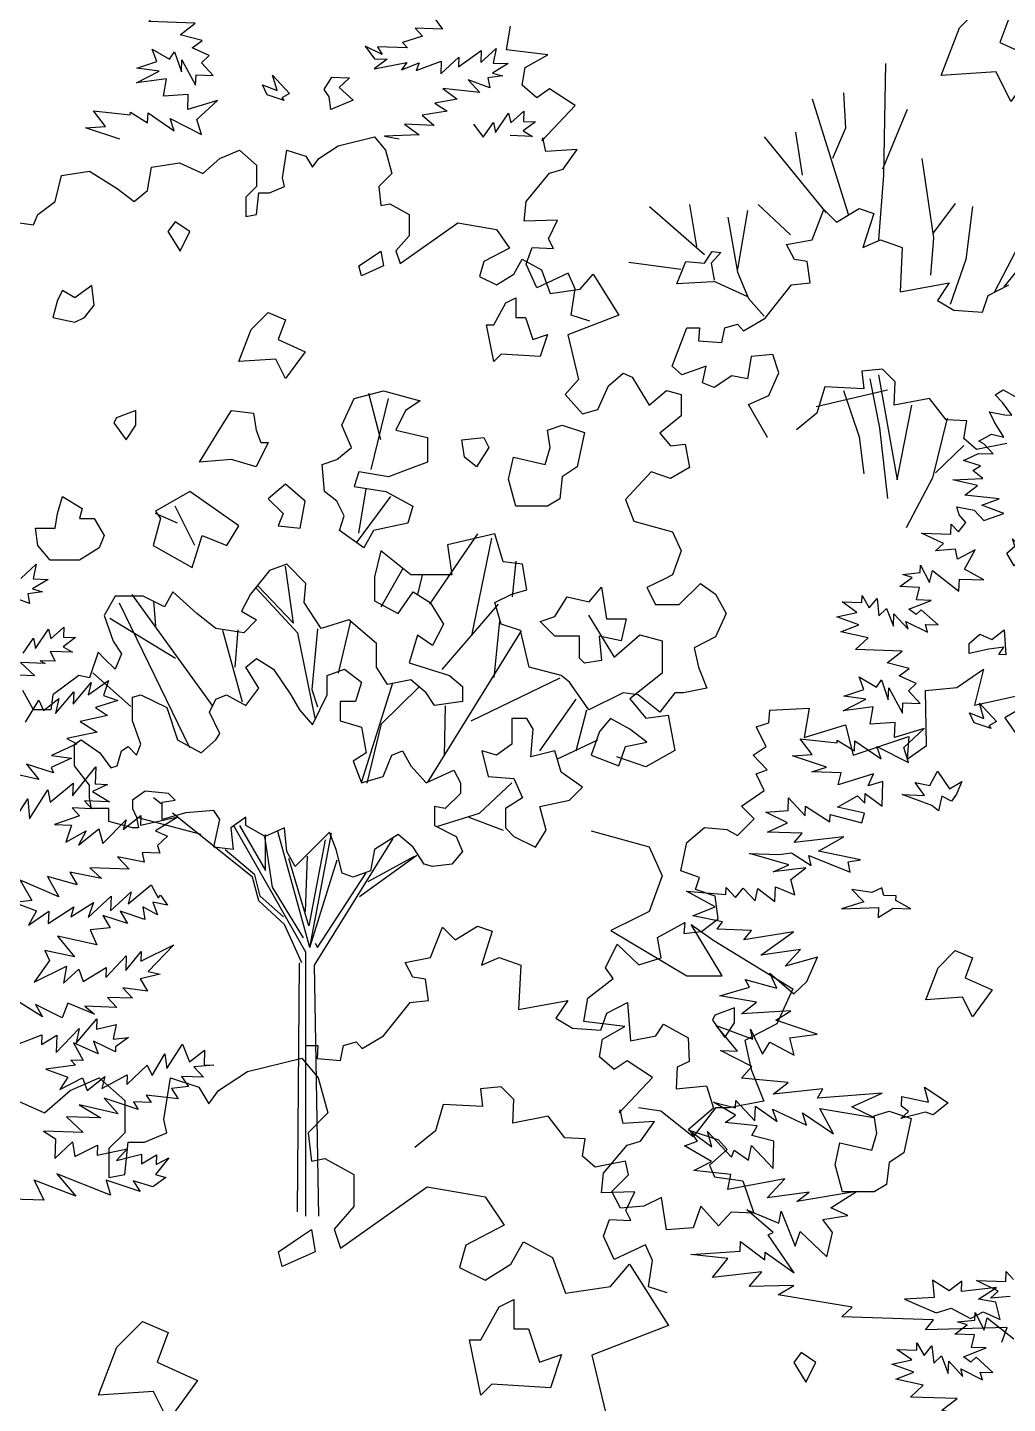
# Model space of a CAD drawing. Header units: inches. Extents: x 11.9 to 85.3, y 21.1 to 37.4.
# Drawn here: x 40.394 to 40.868, y 22.659 to 23.324 of the extents above; entities that cross this region are included whole.
import ezdxf

# ---------------------------------------------------------------- set-up
doc = ezdxf.new("R2010")
doc.units = ezdxf.units.IN
doc.header["$MEASUREMENT"] = 0
doc.layers.add('CAY', color=94, linetype='Continuous')
doc.layers.add('CAY-3', color=61, linetype='Continuous')

# ---------------------------------------------------------------- blocks, each defined once
blk = doc.blocks.new('A$C76451831')
at = {"layer": 'CAY'}
for p, q in [((3764, 1772.8), (3822.4, 1787)), ((3822.4, 1787), (3840.1, 1765.7)), ((3573, 1752.2), (3604.2, 1765.7)), ((3604.2, 1765.7), (3631.9, 1741.6)), ((3673.8, 1720.9), (3680.9, 1765.7)), ((3680.9, 1765.7), (3711.5, 1755.7)), ((3732.8, 1752.2), (3764, 1772.8)), ((3840.1, 1765.7), (3850.7, 1728)), ((3545.3, 1728), (3573, 1752.2)), ((3711.5, 1755.7), (3722.2, 1738)), ((3722.2, 1738), (3732.8, 1752.2)), ((3507.5, 1745.1), (3545.3, 1728)), ((3631.9, 1741.6), (3631.9, 1706.7)), ((3677.3, 1706.7), (3673.8, 1720.9)), ((3850.7, 1728), (3829.5, 1706.7)), ((3631.9, 1706.7), (3614.8, 1689.6)), ((3653.2, 1696.7), (3677.3, 1706.7)), ((3829.5, 1706.7), (3833, 1676.1)), ((3614.8, 1689.6), (3614.8, 1658.4)), ((3631.9, 1661.9), (3635.5, 1696.7)), ((3635.5, 1696.7), (3653.2, 1696.7)), ((3833, 1676.1), (3847.2, 1679)), ((3847.2, 1679), (3878.4, 1661.9)), ((3614.8, 1658.4), (3631.9, 1661.9)), ((3878.4, 1661.9), (3878.4, 1627.1)), ((3864.3, 1582.3), (3957.4, 1648.4)), ((3957.4, 1648.4), (4019.9, 1637.7)), ((4019.9, 1637.7), (4040.5, 1607.1)), ((3878.4, 1627.1), (3857.2, 1602.9)), ((3857.2, 1602.9), (3864.3, 1582.3)), ((4040.5, 1607.1), (3999.3, 1585.8)), ((3999.3, 1585.8), (3992.2, 1561.6)), ((4047.6, 1565.2), (4061.2, 1589.4)), ((4061.2, 1589.4), (4092.4, 1572.3)), ((4092.4, 1572.3), (4106.6, 1533.9)), ((3992.2, 1561.6), (4019.9, 1548.1)), ((4019.9, 1548.1), (4047.6, 1565.2)), ((4154.9, 1541), (4175.6, 1565.2)), ((4175.6, 1565.2), (4217.4, 1499.1)), ((4580.8, 1546.4), (4581.1, 1557.2)), ((4581.1, 1557.2), (4589, 1548.8)), ((4572.7, 1536.2), (4549.1, 1547.5)), ((4549.1, 1547.5), (4580.8, 1546.4)), ((4106.6, 1533.9), (4154.9, 1541)), ((4564.3, 1528.4), (4572.7, 1536.2)), ((4585.6, 1530.3), (4564.3, 1528.4)), ((4547.6, 1504.9), (4547.9, 1513.1)), ((4547.9, 1513.1), (4557.6, 1494.1)), ((4217.4, 1499.1), (4134.9, 1467.3)), ((4525.8, 1489.8), (4539.3, 1499.8)), ((4528.9, 1502.9), (4547.6, 1504.9)), ((4539.3, 1499.8), (4528.9, 1502.9)), ((4557.6, 1494.1), (4560.8, 1507.2)), ((4560.8, 1507.2), (4589.5, 1484.9)), ((4547, 1489.1), (4525.8, 1489.8)), ((4543.8, 1475.6), (4547, 1489.1)), ((4134.9, 1467.3), (4152, 1395.3)), ((4463.6, 1473.4), (4484.8, 1472.7)), ((4479.5, 1462), (4463.6, 1473.4)), ((4484.8, 1472.7), (4485.1, 1480.4)), ((4485.1, 1480.4), (4492.8, 1466.9)), ((4492.8, 1466.9), (4501.3, 1477.1)), ((4501.3, 1477.1), (4503.4, 1458.4)), ((4535.3, 1465.5), (4559.7, 1475)), ((4559.7, 1475), (4543.8, 1475.6)), ((4458, 1457.3), (4479.5, 1462)), ((4481.7, 1448.7), (4458, 1457.3)), ((4503.4, 1458.4), (4511.4, 1466.3)), ((4511.4, 1466.3), (4518.8, 1447.4)), ((4518.8, 1447.4), (4519.3, 1460.6)), ((4519.3, 1460.6), (4534.6, 1444.2)), ((4534.6, 1444.2), (4532.2, 1452.4)), ((4532.2, 1452.4), (4555.8, 1440.7)), ((4543.3, 1459.7), (4535.3, 1465.5)), ((4548.9, 1465), (4543.3, 1459.7)), ((4566.9, 1448.5), (4548.9, 1465)), ((4462.4, 1441.3), (4481.7, 1448.7)), ((4491.7, 1434.8), (4462.4, 1441.3)), ((4555.8, 1440.7), (4553.3, 1449)), ((4553.3, 1449), (4566.9, 1448.5)), ((4478.1, 1422.1), (4491.7, 1434.8)), ((4786.8, 1424.5), (4794.5, 1413.8)), ((4528.3, 1420.4), (4478.1, 1422.1)), ((4512, 1407.8), (4528.3, 1420.4)), ((4535.8, 1401.5), (4512, 1407.8)), ((4794.5, 1413.8), (4765.1, 1414.8)), ((4765.1, 1414.8), (4773, 1406.4)), ((4525.1, 1393.7), (4535.8, 1401.5)), ((4543.4, 1385.4), (4525.1, 1393.7)), ((4711.4, 1395.4), (4721.4, 1381.9)), ((4729.7, 1386.6), (4711.4, 1395.4)), ((4724.6, 1394.9), (4729.7, 1386.6)), ((4756.7, 1393.8), (4724.6, 1394.9)), ((4773, 1406.4), (4751.5, 1399.4)), ((4751.5, 1399.4), (4756.7, 1393.8)), ((4835.9, 1377.9), (4852.3, 1393.2)), ((4852.3, 1393.2), (4849, 1377.4)), ((4465.5, 1371.8), (4487, 1379.2)), ((4487, 1379.2), (4482, 1392.5)), ((4482, 1392.5), (4500.7, 1381.4)), ((4500.7, 1381.4), (4505.9, 1389.4)), ((4505.9, 1389.4), (4513.4, 1367.9)), ((4513.4, 1367.9), (4513.8, 1381)), ((4513.8, 1381), (4528.7, 1353.7)), ((4535, 1377.5), (4543.4, 1385.4)), ((4735, 1381.4), (4721, 1371)), ((4721.4, 1381.9), (4735, 1381.4)), ((4766.3, 1369.4), (4793.3, 1379.4)), ((4792.9, 1365.8), (4812.1, 1383.7)), ((4793.3, 1379.4), (4792.9, 1365.8)), ((4811.7, 1373.3), (4836.3, 1391)), ((4812.1, 1383.7), (4811.7, 1373.3)), ((4836.3, 1391), (4835.9, 1377.9)), ((4464.9, 1355.9), (4489.4, 1368.7)), ((4489.4, 1368.7), (4465.5, 1371.8)), ((4528.7, 1353.7), (4529.1, 1364.6)), ((4529.1, 1364.6), (4547.7, 1363.9)), ((4547.7, 1363.9), (4535, 1377.5)), ((4721, 1371), (4756.1, 1378)), ((4756.1, 1378), (4750.4, 1370)), ((4750.4, 1370), (4769.3, 1377.5)), ((4769.3, 1377.5), (4766.3, 1369.4)), ((4859.4, 1363.5), (4843.5, 1361.3)), ((4865.3, 1376.9), (4848.6, 1366.6)), ((4848.6, 1366.6), (4859.4, 1363.5)), ((4849, 1377.4), (4865.3, 1376.9)), ((4497.2, 1360.3), (4464.9, 1355.9)), ((4493.9, 1341.8), (4497.2, 1360.3)), ((4834.8, 1345.7), (4795, 1349.9)), ((4795, 1349.9), (4810.5, 1338.4)), ((4822.1, 1359.3), (4834.8, 1345.7)), ((4845.4, 1350.8), (4822.1, 1359.3)), ((4843.5, 1361.3), (4845.4, 1350.8)), ((4520.7, 1343.6), (4493.9, 1341.8)), ((4520.1, 1327.3), (4520.7, 1343.6)), ((4552.2, 1337), (4520.1, 1327.3)), ((4530.1, 1316.5), (4552.2, 1337)), ((4810.5, 1338.4), (4786.3, 1334.3)), ((4786.3, 1334.3), (4799.6, 1325.7)), ((4431.5, 1309.1), (4418.5, 1325.8)), ((4418.5, 1325.8), (4458.3, 1321.7)), ((4458.3, 1321.7), (4458.4, 1324.4)), ((4458.4, 1324.4), (4477, 1312.9)), ((4477, 1312.9), (4477.4, 1323.8)), ((4477.4, 1323.8), (4505.7, 1304.2)), ((4799.6, 1325.7), (4772.7, 1321.2)), ((4772.7, 1321.2), (4785.5, 1310.3)), ((4851.8, 1302.5), (4865.7, 1323.4)), ((4865.7, 1323.4), (4868.1, 1312.9)), ((4868.1, 1312.9), (4882.1, 1325.5)), ((4882.1, 1325.5), (4881.7, 1314.6)), ((4410.2, 1307.5), (4431.5, 1309.1)), ((4446.9, 1295.4), (4410.2, 1307.5)), ((4501.2, 1317.5), (4535, 1300.5)), ((4505.7, 1304.2), (4501.2, 1317.5)), ((4535, 1300.5), (4530.1, 1316.5)), ((4753.8, 1311.4), (4769.3, 1300)), ((4785.5, 1310.3), (4753.8, 1311.4)), ((4828.1, 1311.5), (4838.5, 1297.6)), ((4838.5, 1297.6), (4849.5, 1313.5)), ((4849.5, 1313.5), (4851.8, 1302.5)), ((4894.8, 1314.2), (4881.4, 1304.2)), ((4881.4, 1304.2), (4891.6, 1298.4)), ((4881.7, 1314.6), (4894.8, 1314.2)), ((4682.3, 1288.4), (4721.2, 1297.8)), ((4721.2, 1297.8), (4733, 1283.7)), ((4769.3, 1300), (4732.1, 1298.6)), ((4732.1, 1298.6), (4747.8, 1295.7)), ((4891.6, 1298.4), (4867.6, 1299.3)), ((4536.5, 1258.5), (4554.9, 1274.6)), ((4554.9, 1274.6), (4575.8, 1283.7)), ((4575.8, 1283.7), (4594.3, 1267.5)), ((4622.2, 1253.8), (4626.9, 1283.7)), ((4626.9, 1283.7), (4647.3, 1277)), ((4647.3, 1277), (4654.4, 1265.2)), ((4654.4, 1265.2), (4661.5, 1274.6)), ((4661.5, 1274.6), (4682.3, 1288.4)), ((4733, 1283.7), (4740.1, 1258.5)), ((4384.3, 1256.1), (4414.2, 1260.8)), ((4414.2, 1260.8), (4444.1, 1242.4)), ((4476.7, 1240), (4481, 1265.2)), ((4481, 1265.2), (4511.3, 1269.9)), ((4511.3, 1269.9), (4536.5, 1258.5)), ((4594.3, 1267.5), (4594.3, 1244.3)), ((4377.3, 1228.2), (4384.3, 1256.1)), ((4624.5, 1244.3), (4622.2, 1253.8)), ((4740.1, 1258.5), (4725.9, 1244.3)), ((4444.1, 1242.4), (4462.6, 1228.2)), ((4462.6, 1228.2), (4476.7, 1240)), ((4594.3, 1244.3), (4582.9, 1232.9)), ((4582.9, 1232.9), (4582.9, 1212.1)), ((4594.3, 1214.4), (4596.6, 1237.6)), ((4596.6, 1237.6), (4608.4, 1237.6)), ((4608.4, 1237.6), (4624.5, 1244.3)), ((4725.9, 1244.3), (4728.3, 1223.9)), ((4358.8, 1214.4), (4377.3, 1228.2)), ((4728.3, 1223.9), (4737.7, 1225.8)), ((4737.7, 1225.8), (4758.6, 1214.4)), ((5192.6, 1187), (5205.3, 1219.7)), ((5205.3, 1219.7), (5219, 1206)), ((5219, 1206), (5243.2, 1220.8)), ((5243.2, 1220.8), (5259.1, 1215.5)), ((5259.1, 1215.5), (5247.5, 1178.6)), ((4324.2, 1207.4), (4354.1, 1203)), ((4354.1, 1203), (4358.8, 1214.4)), ((4582.9, 1212.1), (4594.3, 1214.4)), ((4749.1, 1161.4), (4811.2, 1205.4)), ((4758.6, 1214.4), (4758.6, 1191.2)), ((4811.2, 1205.4), (4852.9, 1198.3)), ((4758.6, 1191.2), (4744.4, 1175.1)), ((4852.9, 1198.3), (4866.7, 1177.9)), ((5165.2, 1181.8), (5192.6, 1187)), ((5247.5, 1178.6), (5266.4, 1187)), ((5266.4, 1187), (5289.7, 1178.6)), ((4744.4, 1175.1), (4749.1, 1161.4)), ((4866.7, 1177.9), (4839.1, 1163.7)), ((5173.6, 1165.9), (5165.2, 1181.8)), ((5289.7, 1178.6), (5287.5, 1131.1)), ((4839.1, 1163.7), (4834.4, 1147.6)), ((4871.4, 1149.9), (4880.4, 1166.1)), ((4880.4, 1166.1), (4901.2, 1154.7)), ((5187.3, 1163.8), (5173.6, 1165.9)), ((5190.5, 1140.6), (5187.3, 1163.8)), ((4834.4, 1147.6), (4852.9, 1138.5)), ((4852.9, 1138.5), (4871.4, 1149.9)), ((4901.2, 1154.7), (4910.7, 1129.1)), ((4942.9, 1133.8), (4956.7, 1149.9)), ((4956.7, 1149.9), (4984.6, 1105.9)), ((4910.7, 1129.1), (4942.9, 1133.8)), ((5142, 1102.7), (5170.5, 1138.5)), ((5170.5, 1138.5), (5190.5, 1140.6)), ((5287.5, 1131.1), (5340.3, 1140.6)), ((5340.3, 1140.6), (5327.6, 1121.6)), ((5376.1, 1109), (5382.5, 1126.9)), ((5382.5, 1126.9), (5404.6, 1138.5)), ((5327.6, 1121.6), (5345.5, 1111.1)), ((4984.6, 1105.9), (4929.6, 1084.7)), ((5118.8, 1089), (5142, 1102.7)), ((5345.5, 1111.1), (5376.1, 1109)), ((4929.6, 1084.7), (4941, 1036.7)), ((5057.6, 1092.1), (5071.3, 1092.1)), ((5071.3, 1092.1), (5070.3, 1078.4)), ((5095.6, 1076.3), (5098.8, 1092.1)), ((5098.8, 1092.1), (5112.5, 1096.3)), ((5112.5, 1096.3), (5118.8, 1089)), ((5070.3, 1078.4), (5095.6, 1076.3)), ((4973.2, 1029.6), (4989.3, 1043.4)), ((4989.3, 1043.4), (4998.7, 1039.1)), ((4998.7, 1039.1), (5017.2, 1008.8)), ((5268.6, 1047.8), (5246.4, 1045.7)), ((5246.4, 1045.7), (5248.5, 1026.7)), ((5282.3, 1034.1), (5268.6, 1047.8)), ((4941, 1036.7), (4926.8, 1020.6)), ((4961.8, 1004.1), (4973.2, 1029.6)), ((5017.2, 1008.8), (5035.7, 1024.9)), ((5035.7, 1024.9), (5051.8, 1020.6)), ((5273.8, 1025), (5197.2, 1007.3)), ((5206.3, 1028.8), (5197.9, 1000.4)), ((5248.5, 1026.7), (5206.3, 1028.8)), ((5281.2, 1008.8), (5282.3, 1034.1)), ((5390, 1020.2), (5398.3, 1025.4)), ((5398.3, 1025.4), (5413.9, 1016.7)), ((4728.3, 971.5), (4715.1, 1021.6)), ((4717.8, 939.8), (4736.3, 1016.3)), ((4926.8, 1020.6), (4945.3, 999.7)), ((5051.8, 1020.6), (5051.8, 997.4)), ((5319.2, 1016.2), (5281.2, 1008.8)), ((5337.1, 993), (5319.2, 1016.2)), ((5397.8, 1011.8), (5390, 1020.2)), ((5407.8, 998.3), (5397.8, 1011.8)), ((4945.3, 999.7), (4961.8, 1004.1)), ((5051.8, 997.4), (5028.6, 978.9)), ((5197.9, 1000.4), (5175.7, 982.4)), ((5359.3, 991.9), (5337.1, 993)), ((5389, 990.8), (5383.9, 1001.9)), ((5383.9, 1001.9), (5400.1, 998.6)), ((5400.1, 998.6), (5407.8, 998.3)), ((5028.6, 978.9), (5040, 965.1)), ((5356.1, 972.9), (5359.3, 991.9)), ((5399.3, 974.6), (5389, 990.8)), ((5040, 965.1), (5056.1, 967.1)), ((5056.1, 967.1), (5060.8, 941.9)), ((5369.8, 961.3), (5356.1, 972.9)), ((5402.5, 967.7), (5369.8, 961.3)), ((5372.4, 970.1), (5385.8, 977.8)), ((5377.7, 967.2), (5372.4, 970.1)), ((5387.7, 956.4), (5377.7, 967.2)), ((5385.8, 977.8), (5399.3, 974.6)), ((5355.8, 949.4), (5371.9, 957)), ((5374.2, 943.7), (5355.8, 949.4)), ((5371.9, 957), (5387.7, 956.4)), ((5019.2, 937.2), (4991.7, 907.3)), ((5040, 930.1), (5019.2, 937.2)), ((5060.8, 941.9), (5040, 930.1)), ((5365.8, 938.6), (5374.2, 943.7)), ((5376.4, 930.1), (5365.8, 938.6)), ((5344.2, 928.5), (5376.4, 930.1)), ((5370.7, 922.5), (5344.2, 928.5)), ((5357.2, 912.1), (5370.7, 922.5)), ((4701.9, 860.6), (4738.9, 910.7)), ((4704.6, 871.1), (4712.5, 918.7)), ((4991.7, 907.3), (5000.7, 884.1)), ((5394.2, 908.1), (5357.2, 912.1)), ((5375.4, 901.1), (5394.2, 908.1)), ((4509.3, 881.7), (4485.5, 892.2)), ((4527.8, 857.9), (4506.6, 900.2)), ((5351, 891), (5348.6, 899.3)), ((5348.6, 899.3), (5367.1, 895.9)), ((5358.4, 882.6), (5351, 891)), ((5367.1, 895.9), (5377.5, 884.7)), ((5399.1, 892.1), (5375.4, 901.1)), ((5377.5, 884.7), (5399.1, 892.1)), ((5000.7, 884.1), (5042.4, 872.7)), ((5342.1, 870.1), (5342.5, 880.9)), ((5342.5, 880.9), (5350.4, 872.5)), ((5350.4, 872.5), (5358.4, 882.6)), ((4781, 794.5), (4832.5, 870.4)), ((4850.9, 870.4), (4799.8, 858.6)), ((4826.2, 761), (4847.8, 865.6)), ((4860, 840.1), (4850.9, 870.4)), ((5042.4, 872.7), (5051.8, 851.9)), ((5310.5, 871.2), (5342.1, 870.1)), ((5334.1, 859.9), (5310.5, 871.2)), ((5325.6, 852), (5334.1, 859.9)), ((4728.3, 851.9), (4721.2, 824)), ((4760.5, 826.3), (4728.3, 851.9)), ((4799.8, 858.6), (4804.6, 826.3)), ((5051.8, 851.9), (5042.4, 826.3)), ((5347, 854), (5325.6, 852)), ((5349.4, 843.1), (5347, 854)), ((5368.3, 853.3), (5349.4, 843.1)), ((5356.7, 832.4), (5368.3, 853.3)), ((4608.4, 831), (4587.6, 805.5)), ((4626.9, 837.7), (4608.4, 831)), ((4634, 774), (4625.3, 835.7)), ((4647.3, 816.9), (4626.9, 837.7)), ((4728.6, 791.9), (4751.7, 832.8)), ((4880.8, 837.7), (4860, 840.1)), ((4870.1, 802.5), (4874.1, 840.9)), ((4885.5, 810.2), (4880.8, 837.7)), ((5309, 828.6), (5309.3, 836.7)), ((5309.3, 836.7), (5319, 817.8)), ((5319, 817.8), (5322.2, 830.9)), ((5322.2, 830.9), (5350.9, 808.5)), ((5377.6, 820.8), (5356.7, 832.4)), ((4645.4, 796.4), (4647.3, 816.9)), ((4721.2, 824), (4721.2, 798.4)), ((4804.6, 826.3), (4760.5, 826.3)), ((4768, 805.1), (4772.9, 825.9)), ((5033.3, 821.6), (5014.8, 812.5)), ((5042.4, 826.3), (5033.3, 821.6)), ((5049.4, 794.1), (5072.6, 816.9)), ((5072.6, 816.9), (5088.7, 805.5)), ((5287.1, 813.5), (5300.6, 823.4)), ((5290.3, 826.5), (5309, 828.6)), ((5300.6, 823.4), (5290.3, 826.5)), ((5350.9, 808.5), (5351.3, 821.7)), ((5351.3, 821.7), (5377.6, 820.8)), ((4442.1, 803.1), (4430.3, 782.3)), ((4472, 803.1), (4442.1, 803.1)), ((4547.7, 684.5), (4460.2, 805.1)), ((4495.2, 791.7), (4472, 803.1)), ((4504.2, 807.8), (4495.2, 791.7)), ((4529.8, 784.6), (4504.2, 807.8)), ((4587.6, 805.5), (4578.1, 787)), ((4638.7, 763.4), (4593.5, 812.2)), ((4595.8, 814.5), (4634, 774)), ((4746.8, 784.6), (4762.9, 807.8)), ((4762.9, 807.8), (4781.4, 796.4)), ((4850.9, 796.4), (4869.4, 805.5)), ((4869.4, 805.5), (4885.5, 810.2)), ((5014.8, 812.5), (5023.9, 794.1)), ((5088.7, 805.5), (5100.1, 784.6)), ((5246.2, 796.3), (5246.5, 804)), ((5246.5, 804), (5254.2, 790.6)), ((5254.2, 790.6), (5262.7, 800.7)), ((5262.7, 800.7), (5264.7, 782.1)), ((5308.4, 812.7), (5287.1, 813.5)), ((5305.2, 799.3), (5308.4, 812.7)), ((4522.3, 639.8), (4446.8, 795.6)), ((4485.8, 770.9), (4483.8, 797.9)), ((4578.1, 787), (4594.3, 777.9)), ((4663.8, 768.5), (4645.4, 796.4)), ((4721.2, 798.4), (4746.8, 784.6)), ((4781.4, 796.4), (4795.5, 773.2)), ((4794.3, 724.1), (4854.9, 794.5)), ((4857.6, 773.2), (4850.9, 796.4)), ((5023.9, 794.1), (5049.4, 794.1)), ((5219.4, 781), (5240.9, 785.6)), ((5240.9, 785.6), (5224.9, 797.1)), ((5224.9, 797.1), (5246.2, 796.3)), ((5264.7, 782.1), (5272.7, 790)), ((5272.7, 790), (5280.2, 771.1)), ((5296.7, 789.1), (5321.1, 798.7)), ((5304.7, 783.4), (5296.7, 789.1)), ((5310.3, 788.7), (5304.7, 783.4)), ((5321.1, 798.7), (5305.2, 799.3)), ((5328.3, 772.2), (5310.3, 788.7)), ((4430.3, 782.3), (4439.8, 754.7)), ((4507, 736.3), (4436.2, 779.1)), ((4550.6, 768.5), (4529.8, 784.6)), ((4594.3, 777.9), (4580.5, 763.8)), ((4693.7, 777.9), (4663.8, 768.5)), ((4682.7, 720.5), (4695.7, 776.4)), ((4723.6, 752.4), (4693.7, 777.9)), ((4795.5, 773.2), (4783.7, 750)), ((4850.1, 715.8), (4856.4, 776.4)), ((4878.5, 766.1), (4857.6, 773.2)), ((4951.7, 782.9), (4979.4, 737.5)), ((5100.1, 784.6), (5088.7, 759.5)), ((5243.1, 772.4), (5219.4, 781)), ((5223.8, 764.9), (5243.1, 772.4)), ((5280.2, 771.1), (5280.7, 784.3)), ((5280.7, 784.3), (5296, 767.8)), ((5296, 767.8), (5293.5, 776.1)), ((5293.5, 776.1), (5317.1, 764.4)), ((5314.7, 772.6), (5328.3, 772.2)), ((5317.1, 764.4), (5314.7, 772.6)), ((4580.5, 763.8), (4550.6, 768.5)), ((4579.1, 689), (4557.9, 766.3)), ((4571.1, 726.8), (4574.5, 766.9)), ((4657.5, 671.8), (4638.7, 763.4)), ((4659.9, 768.1), (4654, 702.8)), ((4767.6, 761.4), (4758.6, 731.5)), ((4783.7, 750), (4767.6, 761.4)), ((4778.7, 602.9), (4879.6, 765.8)), ((4887.9, 726.8), (4878.5, 766.1)), ((4979.4, 737.5), (5007.1, 761.7)), ((5007.1, 761.7), (5031.3, 755.2)), ((5088.7, 759.5), (5065.6, 747.7)), ((5253, 758.5), (5223.8, 764.9)), ((5239.5, 745.8), (5253, 758.5)), ((4423.7, 742.9), (4414.2, 715.4)), ((4430.3, 736.3), (4423.7, 742.9)), ((4439.8, 754.7), (4448.8, 741)), ((4448.8, 741), (4442.1, 724.5)), ((4723.6, 726.8), (4723.6, 752.4)), ((5031.3, 755.2), (5031.3, 720.4)), ((5065.6, 747.7), (5070.3, 726.8)), ((5289.7, 744), (5239.5, 745.8)), ((5273.4, 731.5), (5289.7, 744)), ((4442.1, 724.5), (4430.3, 736.3)), ((4735.4, 708.3), (4723.6, 726.8)), ((4758.6, 731.5), (4802.2, 717.8)), ((4922.5, 717.8), (4887.9, 726.8)), ((5070.3, 726.8), (5079.3, 704)), ((5297.2, 725.2), (5273.4, 731.5)), ((4402.8, 717.8), (4374.9, 696.9)), ((4414.2, 715.4), (4402.8, 717.8)), ((4458.8, 684.4), (4417.8, 720.8)), ((4760.5, 713.1), (4735.4, 708.3)), ((4777, 699.3), (4760.5, 713.1)), ((4802.2, 717.8), (4816, 706)), ((4825.4, 669), (4921.3, 715.4)), ((4931.5, 710.7), (4922.5, 717.8)), ((5031.3, 720.4), (4996.5, 692.7)), ((5248.4, 702.9), (5243.4, 716.2)), ((5243.4, 716.2), (5262.1, 705.1)), ((5262.1, 705.1), (5267.3, 713.1)), ((5267.3, 713.1), (5274.7, 691.5)), ((5286.5, 717.4), (5297.2, 725.2)), ((5304.8, 709.1), (5286.5, 717.4)), ((4354.1, 680.8), (4342.7, 701.7)), ((4374.9, 696.9), (4372.6, 680.8)), ((4654, 702.8), (4659.9, 684)), ((4707.6, 603.7), (4740.9, 709.9)), ((4728.7, 665.9), (4769.2, 705.2)), ((4786.1, 685.5), (4777, 699.3)), ((4816, 706), (4816, 689.9)), ((4952.3, 680.8), (4931.5, 710.7)), ((4989.3, 699.3), (4952.3, 680.8)), ((5005.4, 696.9), (4989.3, 699.3)), ((5028.6, 678.5), (5005.4, 696.9)), ((5044.7, 699.3), (5028.6, 678.5)), ((5054.2, 699.3), (5044.7, 699.3)), ((5079.3, 704), (5054.2, 699.3)), ((5226.8, 695.5), (5248.4, 702.9)), ((5274.7, 691.5), (5275.2, 704.7)), ((5275.2, 704.7), (5290.1, 677.4)), ((5296.4, 701.2), (5304.8, 709.1)), ((5309, 687.6), (5296.4, 701.2)), ((4816, 689.9), (4786.1, 685.5)), ((4796.7, 631.7), (4797.9, 685.1)), ((4899.3, 636.8), (4938.6, 692.2)), ((4996.5, 692.7), (5013.6, 672)), ((5226.3, 679.6), (5250.7, 692.4)), ((5258.6, 683.9), (5226.3, 679.6)), ((5250.7, 692.4), (5226.8, 695.5)), ((5255.2, 665.5), (5258.6, 683.9)), ((5290.1, 677.4), (5290.5, 688.3)), ((5290.5, 688.3), (5309, 687.6)), ((4372.6, 680.8), (4354.1, 680.8)), ((4938.6, 636.8), (4950, 680.8)), ((5013.6, 672), (5037.8, 675)), ((5037.8, 675), (5044.9, 637.2)), ((5282, 667.2), (5255.2, 665.5)), ((5281.5, 650.9), (5282, 667.2)), ((4713.4, 601.8), (4728.7, 665.9)), ((5313.5, 660.7), (5281.5, 650.9)), ((5291.5, 640.2), (5313.5, 660.7)), ((4917.8, 627.7), (4961.8, 648.6)), ((5044.9, 637.2), (5013.6, 619.5)), ((5179.9, 649.5), (5219.6, 645.4)), ((5192.9, 632.7), (5179.9, 649.5)), ((5219.6, 645.4), (5219.7, 648.1)), ((5219.7, 648.1), (5238.4, 636.6)), ((5238.4, 636.6), (5238.7, 647.4)), ((5238.7, 647.4), (5267.1, 627.9)), ((5262.5, 641.2), (5296.4, 624.1)), ((5267.1, 627.9), (5262.5, 641.2)), ((5296.4, 624.1), (5291.5, 640.2)), ((5013.6, 619.5), (4982.4, 630.1)), ((5171.6, 631.2), (5192.9, 632.7)), ((5208.3, 619), (5171.6, 631.2)), ((5192.3, 614.2), (5208.3, 619)), ((5224, 613.1), (5192.3, 614.2)), ((5220.8, 600), (5224, 613.1)), ((5258.8, 611.8), (5220.8, 600)), ((5252.9, 598.9), (5258.8, 611.8)), ((4834.4, 569.5), (4869.4, 602.2)), ((5268.9, 603.8), (5252.9, 598.9)), ((5268, 577.1), (5268.9, 603.8)), ((4491.5, 579.5), (4483.4, 586)), ((5166.8, 572.4), (5167.3, 586)), ((5167.3, 586), (5185.2, 566.8)), ((5219.9, 576), (5241.7, 588.4)), ((5241.7, 588.4), (5249.5, 580.4)), ((5249.5, 580.4), (5249.9, 590.8)), ((5249.9, 590.8), (5268, 577.1)), ((4534.5, 546.7), (4466.9, 564.4)), ((4541.2, 539.6), (4503.7, 569.7)), ((4789.6, 555.4), (4834.4, 569.5)), ((4823, 565.2), (4860, 551.4)), ((5142.7, 570.6), (5166.8, 572.4)), ((5166.3, 559.3), (5142.7, 570.6)), ((5185.2, 566.8), (5185.5, 577.2)), ((5185.5, 577.2), (5211.7, 560.4)), ((5211.7, 560.4), (5212, 568.1)), ((5212, 568.1), (5246.1, 559.2)), ((5249.2, 569.6), (5219.9, 576)), ((5246.1, 559.2), (5249.2, 569.6)), ((4647.3, 419.7), (4569.9, 556)), ((4575.8, 556.2), (4604.1, 507.8)), ((4651.6, 424.8), (4617.3, 549.9)), ((5144.7, 549.2), (5166.3, 559.3)), ((5181.8, 547.9), (5144.7, 549.2)), ((4589.9, 500.7), (4541.2, 539.6)), ((4602.9, 544.4), (4611.2, 489.7)), ((4604.1, 507.8), (4604.1, 546.7)), ((4668.2, 540.8), (4650.5, 448.4)), ((4651.6, 424.8), (4675, 548.1)), ((4656.8, 405.9), (4741.3, 542.4)), ((5173.3, 537.8), (5181.8, 547.9)), ((5227, 544), (5173.3, 537.8)), ((5199.7, 528.7), (5227, 544)), ((4592.3, 503.1), (4560.4, 530.2)), ((4650.5, 448.4), (4629.2, 520.8)), ((4646.9, 463.7), (4649.3, 523.1)), ((4651.6, 424.8), (4681.2, 519.2)), ((4705.1, 479.9), (4766.8, 524.3)), ((4714.5, 496), (4764.5, 523.1)), ((5125.3, 526.3), (5157, 525.2)), ((5167.5, 513.9), (5125.3, 526.3)), ((5157, 525.2), (5170.6, 527)), ((5170.6, 527), (5191.5, 513.1)), ((5189.1, 524.1), (5233.8, 506.2)), ((5191.5, 513.1), (5189.1, 524.1)), ((5244.7, 519.4), (5199.7, 528.7)), ((5231.5, 517.1), (5244.7, 519.4)), ((4659.9, 424.8), (4712.2, 505.4)), ((5150.9, 506.4), (5167.5, 513.9)), ((5185.9, 510.6), (5150.9, 506.4)), ((5169.6, 498), (5185.9, 510.6)), ((5233.8, 506.2), (5231.5, 517.1)), ((4596.6, 475.1), (4589.9, 500.7)), ((4598.2, 480.3), (4592.3, 503.1)), ((4611.2, 489.7), (4644.6, 435.4)), ((5099.7, 481.8), (5100, 489.5)), ((5100, 489.5), (5110.1, 478.8)), ((5152.5, 474.6), (5153.1, 490.4)), ((5153.1, 490.4), (5174, 481.5)), ((5174, 481.5), (5169.6, 498)), ((4624.5, 449.6), (4596.6, 475.1)), ((4623.3, 457.8), (4598.2, 480.3)), ((5057.3, 485.6), (5099.7, 481.8)), ((5088.4, 468.6), (5057.3, 485.6)), ((5110.1, 478.8), (5118.6, 488.9)), ((5118.6, 488.9), (5131.2, 475.3)), ((5131.2, 475.3), (5134.4, 488.3)), ((5134.4, 488.3), (5152.5, 474.6)), ((5064.1, 459.1), (5088.4, 468.6)), ((4643, 408.3), (4624.5, 449.6)), ((5062.5, 449.6), (5086.7, 432.5)), ((5096, 452.5), (5064.1, 459.1)), ((5090.3, 444.6), (5096, 452.5)), ((5127.4, 443.3), (5090.3, 444.6)), ((5119.3, 433.1), (5127.4, 443.3)), ((5172.7, 441.7), (5119.3, 433.1)), ((5137.3, 416.6), (5172.7, 441.7)), ((4647.3, 135.4), (4647.3, 419.7)), ((4657.5, 429.5), (4659.9, 424.8)), ((5180.2, 422.8), (5137.3, 416.6)), ((5163.7, 404.8), (5180.2, 422.8)), ((4638.3, 140.1), (4640.6, 408.3)), ((4661.5, 135.4), (4656.8, 405.9)), ((5198.4, 414.5), (5163.7, 404.8)), ((5187.1, 388.1), (5198.4, 414.5)), ((5120.6, 390.5), (5154.7, 381.1)), ((5125.3, 382.1), (5120.6, 390.5)), ((5154.7, 381.1), (5147.1, 397.2)), ((5147.1, 397.2), (5173, 375)), ((5173, 375), (5187.1, 388.1)), ((5093.2, 372.8), (5125.3, 382.1)), ((5132.9, 366), (5093.2, 372.8)), ((5171.9, 380.3), (5154.8, 342.6)), ((5116.6, 353.4), (5132.9, 366)), ((5169.7, 356.6), (5116.6, 353.4)), ((5153.5, 346.7), (5169.7, 356.6)), ((5154.8, 342.6), (5120.1, 324.9)), ((5198.3, 331.5), (5153.5, 346.7)), ((5112.4, 313.2), (5089.4, 340.8)), ((5089.4, 340.8), (5128.7, 326.2)), ((5126.4, 336.8), (5139.1, 310)), ((5128.7, 326.2), (5126.4, 336.8)), ((5168.7, 327.6), (5198.3, 331.5)), ((5173.5, 308.8), (5168.7, 327.6)), ((5093.9, 313.9), (5112.4, 313.2)), ((5127.7, 296.8), (5093.9, 313.9)), ((5120.1, 324.9), (5127.1, 293.6)), ((5139.1, 310), (5147.2, 322.9)), ((5147.2, 322.9), (5173.5, 308.8)), ((5116.8, 284), (5127.7, 296.8)), ((5167, 279.6), (5116.8, 284)), ((5127.1, 293.6), (5140.7, 259.4)), ((5150.7, 267), (5167, 279.6)), ((5204.4, 272.8), (5150.7, 267)), ((5198.6, 262.6), (5204.4, 272.8)), ((5268.1, 267.9), (5198.6, 262.6)), ((5235.4, 253.2), (5268.1, 267.9)), ((5029.8, 248.8), (5005.7, 252.3)), ((5088.8, 252.3), (5064.6, 221)), ((5110, 244.4), (5086.5, 258.4)), ((5086.5, 258.4), (5110.3, 252.1)), ((5103, 252.3), (5088.8, 252.3)), ((5140.7, 259.4), (5103, 252.3)), ((5110.3, 252.1), (5110.6, 260.2)), ((5110.6, 260.2), (5131.1, 238.2)), ((5131.1, 238.2), (5131.7, 254.1)), ((5131.7, 254.1), (5155.1, 237.4)), ((5259, 241.9), (5235.4, 253.2)), ((5064.6, 221), (5029.8, 248.8)), ((5098.9, 236.6), (5110, 244.4)), ((5155.1, 237.4), (5150.1, 250.7)), ((5150.1, 250.7), (5186.7, 233.6)), ((5186.7, 233.6), (5182.2, 246.9)), ((5182.2, 246.9), (5215.8, 224.4)), ((5200.9, 251.6), (5259, 241.9)), ((5215.8, 224.4), (5200.9, 251.6)), ((5069.2, 216.4), (5061.4, 227.5)), ((5061.4, 227.5), (5084.8, 210.4)), ((5080, 226.9), (5105.7, 199.2)), ((5084.8, 210.4), (5080, 226.9)), ((5133.6, 232.7), (5098.9, 236.6)), ((5127.8, 222.5), (5133.6, 232.7)), ((5151.6, 216.2), (5127.8, 222.5)), ((5055.4, 211.4), (5069.2, 216.4)), ((5084.3, 194.5), (5055.4, 211.4)), ((5124.2, 195.8), (5127.5, 211.6)), ((5127.5, 211.6), (5150.6, 186.8)), ((5150.6, 186.8), (5151.6, 216.2)), ((5065.3, 184.8), (5084.3, 194.5)), ((5105.7, 199.2), (5108.7, 206.8)), ((5108.7, 206.8), (5124.2, 195.8)), ((5105.1, 180.6), (5065.3, 184.8)), ((5101.8, 164.4), (5105.1, 180.6)), ((5163.4, 175.9), (5101.8, 164.4)), ((5144.1, 155.3), (5163.4, 175.9)), ((5189.6, 161.4), (5144.1, 155.3)), ((5240.4, 162.3), (5176.1, 151.4)), ((5176.1, 151.4), (5189.6, 161.4)), ((5213, 144.7), (5240.4, 162.3)), ((5150.9, 117.8), (5122.3, 142.4)), ((5122.3, 142.4), (5156.7, 128.1)), ((5156.7, 128.1), (5159.4, 141.1)), ((5159.4, 141.1), (5174.4, 103.4)), ((5204.4, 131.8), (5231.3, 136.3)), ((5231.3, 136.3), (5213, 144.7)), ((5174.4, 103.4), (5180, 119.1)), ((5180, 119.1), (5208.5, 91.8)), ((5214.8, 117.9), (5204.4, 131.8)), ((5115.3, 97.8), (5115.7, 108.2)), ((5115.7, 108.2), (5141.7, 88.7)), ((5145.4, 115.3), (5150.9, 117.8)), ((5173.4, 74.4), (5145.4, 115.3)), ((5208.5, 91.8), (5214.8, 117.9)), ((5062.2, 94.2), (5115.3, 97.8)), ((5101.9, 90.1), (5062.2, 94.2)), ((5085.3, 69.4), (5101.9, 90.1)), ((5141.7, 88.7), (5142, 96.8)), ((5142, 96.8), (5173.4, 74.4)), ((5138.6, 75.7), (5085.3, 69.4)), ((5124.9, 59.8), (5138.6, 75.7)), ((5172.9, 60.9), (5124.9, 59.8)), ((5156.3, 51), (5172.9, 60.9)), ((5236, 37.4), (5156.3, 51)), ((5224.8, 27.3), (5236, 37.4)), ((5323.5, 23.9), (5224.8, 27.3)), ((5314.9, 13.3), (5323.5, 23.9)), ((5402.9, 15.7), (5314.9, 13.3)), ((5396.9, 0), (5402.9, 15.7))]:
    blk.add_line(p, q, dxfattribs=at)
for points in [[(4216, 1534.3), (4196, 1540.6), (4200.2, 1569.1), (4192.8, 1586), (4159, 1570.1), (4147.4, 1595.5), (4153.8, 1613.4), (4177, 1612.3), (4171.7, 1622.9), (4181.2, 1642.9), (4145.3, 1641.9), (4147.4, 1663), (4172.8, 1693.5), (4187.5, 1697.8), (4202.3, 1718.9), (4168.5, 1716.7), (4165.4, 1731.5), (4164.3, 1728.3), (4200.2, 1766.3), (4172.8, 1784.2), (4159, 1774.7), (4143.2, 1788.5), (4146.4, 1807.4), (4170.6, 1821.2), (4126.4, 1826.4), (4130.6, 1851.7), (4158, 1872.8), (4149.6, 1884.4), (4162.2, 1909.7), (4185.4, 1887.6), (4209.7, 1895), (4205.5, 1917.1), (4235, 1933), (4233.9, 1921.4), (4252.9, 1923.5), (4270.8, 1937.2), (4267.7, 1961.4), (4246.6, 1968.8), (4250.8, 1981.5), (4230.8, 1988.9), (4237.1, 2019.4), (4256.1, 2035.3), (4280.3, 2033.1), (4291.9, 2026.8), (4309.9, 2044.7), (4296.2, 2058.5), (4320.4, 2075.3), (4312, 2093.3), (4323.6, 2097.5), (4308.8, 2113.3), (4322.5, 2122.8), (4312, 2143.9), (4325.7, 2148.1), (4326.7, 2161.8), (4368.9, 2163.9), (4363.7, 2132.3), (4408, 2146), (4416.4, 2113.3), (4476.5, 2133.3), (4474.4, 2109.1), (4495.5, 2123.9), (4494.4, 2182.9), (4528.2, 2186.1), (4556.7, 2206.1), (4547.2, 2167.1), (4594.6, 2177.6)], [(4593.6, 2161.8), (4579.9, 2153.4), (4591.5, 2136.5)], [(4953.2, 1099.5), (4933.2, 1105.8), (4937.4, 1134.3), (4930, 1151.2), (4896.3, 1135.4), (4884.7, 1160.7), (4891, 1178.6), (4914.2, 1177.5), (4908.9, 1188.1), (4918.4, 1208.1), (4882.5, 1207.1), (4884.7, 1228.2), (4910, 1258.8), (4924.7, 1263), (4939.5, 1284.1), (4905.7, 1282), (4902.6, 1296.7), (4901.5, 1293.6), (4937.4, 1331.5), (4910, 1349.5), (4896.3, 1340), (4880.4, 1353.7), (4883.6, 1372.7), (4907.9, 1386.4), (4863.6, 1391.6), (4867.8, 1417)], [(5271.7, 1376.9), (5269.6, 1256.6), (5264.3, 1187)], [(5192.6, 1338.9), (5231.6, 1214.5)], [(5226.4, 1345.2), (5228.5, 1307.3), (5214.8, 1274.6)], [(5294.9, 1327.3), (5268.6, 1263)], [(5140.9, 1297.8), (5207.4, 1216.6)], [(5174.7, 1303.1), (5182.1, 1256.6)], [(5310.7, 1274.6), (5323.4, 1189.1), (5320.2, 1149.1)], [(5017.5, 1222.9), (5076.6, 1171.2)], [(5060.8, 1225), (5068.2, 1179.7)], [(5123, 1218.7), (5112.5, 1155.4)], [(5134.6, 1225), (5169.4, 1192.3)], [(5346.6, 1226.1), (5322.3, 1193.4)], [(5365.6, 1222.9), (5358.2, 1165.9), (5341.3, 1117.4)], [(4340.4, 822.3), (4356.8, 837.6), (4353.5, 821.9), (4369.8, 821.3), (4353.1, 811), (4363.9, 807.9), (4348, 805.8), (4349.9, 795.3), (4326.6, 803.8)], [(4343, 742), (4354, 757.9), (4356.3, 747), (4370.2, 767.8), (4372.6, 757.3), (4386.6, 770), (4386.2, 759.1), (4399.3, 758.6), (4385.9, 748.7), (4396.1, 742.9), (4372.1, 743.7), (4377.2, 733.1), (4361.3, 733.7), (4366.6, 730.8), (4339.9, 731.7), (4355.3, 717.6), (4336.8, 718.2)], [(4345.4, 667.6), (4359.8, 691.1), (4364.9, 680), (4381.2, 693.1), (4377.9, 676.9), (4397.3, 700.2), (4396.8, 687.1), (4416.2, 710.4), (4413, 696.9), (4434.9, 712.5), (4429.3, 696.4), (4445, 690.8), (4420.7, 683.5), (4433.6, 674.9), (4404.3, 668.2), (4422.5, 656.7), (4390.1, 650.1), (4400.8, 644.3), (4373.6, 631.7), (4394.8, 628.7), (4373.2, 618.6), (4375.7, 613), (4346.5, 622.2), (4359.6, 605.9), (4333, 611.8)], [(4331.2, 558.8), (4348, 585), (4349.9, 563.6), (4369.6, 594.7), (4371.9, 581.4), (4396.6, 601.9), (4396.1, 588.3), (4421.2, 619.6), (4420.6, 601), (4433.7, 600.6), (4417.6, 593), (4435.8, 581.9), (4409.1, 582.8), (4416.9, 574.4), (4395.7, 575.2), (4403.5, 566.7), (4376.5, 557.2), (4395, 556.6), (4388.9, 538.2), (4410.7, 550.6), (4402.4, 535), (4424.3, 552.8), (4428.8, 536.8), (4453.7, 562.3), (4450.6, 551.9), (4469.7, 567.1), (4469.3, 556.7), (4510, 565.7), (4485.4, 550.7), (4498.4, 544.8), (4487.6, 534.8), (4490, 526.5), (4471, 527.2), (4473.4, 516.7), (4444.6, 522.7), (4457.2, 509.1), (4414.7, 510.6), (4427.4, 499.2), (4393.2, 505.9), (4400.9, 492.5), (4369.1, 501.3), (4381.4, 479.5), (4339.5, 497.3), (4352.3, 475.6), (4333.6, 473.5), (4357.4, 464.5), (4348.7, 449), (4370.5, 464.1), (4370, 450.9), (4397.4, 468.6), (4394.3, 457.8), (4418.8, 473.3), (4412.8, 457.1), (4437.7, 480.3), (4437.1, 464.5), (4459.1, 485), (4455.9, 472), (4480.7, 492.4), (4488.3, 478.5), (4490.7, 481.2), (4498.5, 470.5), (4482.7, 473.7), (4487.7, 460), (4471.7, 468.7), (4473.9, 455), (4447.5, 464.1), (4455.2, 450.7), (4428.8, 459.3), (4436.5, 445.9), (4415.1, 443.9), (4422.2, 427.8), (4380, 437), (4398.2, 415), (4366.3, 421.6), (4371.3, 411), (4354.7, 387.5), (4389.7, 404.9), (4386.3, 386.4), (4402.7, 401.7), (4407.7, 388.4), (4432.3, 403.4), (4431.9, 392.6), (4454, 415.8), (4453.4, 400), (4470, 420.7), (4469.7, 410.3), (4505.2, 427.6), (4477.4, 399.1), (4490.4, 396), (4469, 391.3), (4476.7, 377.8), (4450.1, 381.5), (4460.6, 370.2), (4433.8, 371.2), (4443.9, 360.4), (4409.5, 361.6), (4419.6, 353.1), (4391, 365), (4385, 349.3), (4356.1, 363.5), (4363.8, 350.1), (4332.7, 369.7)], [(4338.8, 321.5), (4363.1, 331), (4362.7, 320.6), (4379, 330.5), (4378.3, 311.9), (4403.2, 337.8), (4400, 322), (4422.2, 348), (4421.8, 337.1), (4443.2, 341.8), (4440, 326.1), (4456.3, 327.8), (4442.4, 317.8), (4442.2, 312.4), (4418.6, 324.1), (4423.6, 310.3), (4397.2, 322.1), (4407.5, 303.2), (4394.3, 303.7), (4399.1, 298), (4367.2, 293.7), (4391, 285.2), (4382.3, 271.9), (4406.8, 284.6), (4411.8, 270.9), (4430.9, 286.1), (4427.7, 273), (4455, 287.9), (4454.6, 277.5), (4476.6, 298.1), (4481.7, 287), (4495.6, 310.5), (4497.8, 294.6), (4514.6, 320.8), (4522.1, 301.9), (4538.4, 314.5), (4537.8, 298.6), (4548.2, 298.3), (4526.8, 296.3), (4537.3, 285.1), (4513.3, 285.9), (4521.1, 275.2), (4502.5, 273.1), (4509.8, 262), (4475.5, 265.9), (4480.6, 258), (4461.6, 258.7), (4466.8, 250.4), (4430.1, 262.5), (4445.3, 245.7), (4403.1, 255.3), (4426.6, 241.3), (4389.5, 242.6), (4407.5, 225.7), (4364.9, 227.2), (4377.8, 219), (4377, 197.7), (4396.2, 215.6), (4398.4, 199.7), (4422.9, 212), (4422.5, 201.1), (4454.9, 208.2), (4443.6, 195.4), (4470.5, 202.2), (4470.2, 191.8), (4486.4, 201.6), (4486, 191.2), (4499.9, 198.4), (4485.6, 180.3), (4496.4, 177.2), (4482.5, 167.3), (4461.4, 173.5), (4469.1, 162.3), (4432.4, 174.5), (4436.8, 158), (4379.2, 181.3), (4399.6, 157), (4354.9, 174.5), (4365, 152.8), (4330.2, 154)], [(5101.9, 1211.3), (5112.5, 1152.2), (5124.1, 1123.8), (5140.9, 1104.8)], [(5444.7, 1192.3), (5399.3, 1136.4)], [(5086.1, 1141.7), (5047.1, 1139.6), (5056.6, 1163.8), (5076.6, 1161.7), (5085, 1174.4), (5094.5, 1173.3), (5084, 1161.7), (5087.2, 1143.8)], [(5416.2, 1182.8), (5388.8, 1130.1)], [(4995.4, 1162.8), (5051.3, 1155.4)], [(5086.1, 1142.7), (5123, 1125.9)], [(5144.1, 974), (5144.1, 975), (5124.1, 1009.8), (5146.2, 1019.3), (5156.8, 1043.6), (5150.4, 1063.6), (5127.2, 1061.5), (5123, 1037.3), (5106.1, 1040.4), (5087.2, 1027.8), (5074.5, 1033.1), (5078.7, 1051), (5052.3, 1041.5), (5041.8, 1051), (5057.6, 1092.1)], [(5254.8, 1037.3), (5265.4, 984.5), (5273.8, 908.6)], [(5264.3, 1041.5), (5284.4, 928.6), (5300.2, 1008.8)], [(5226.4, 1024.6), (5243.2, 975), (5248.5, 935)], [(5338.2, 995.1), (5322.3, 930.7), (5293.9, 877)], [(5356.1, 965.6), (5325.5, 936)]]:
    blk.add_lwpolyline(points, dxfattribs=at)
for points in [[(4507.9, 1884.3), (4526.4, 1902.8), (4544.9, 1894.9), (4536.9, 1873.7), (4566, 1860.5), (4544.9, 1831.5), (4534.3, 1852.6), (4494.7, 1850)], [(4267.5, 1833.2), (4264.9, 1827.9), (4278.1, 1809.4), (4288.7, 1825.2), (4288.7, 1841.1)], [(4396.9, 1672), (4402.2, 1695.8), (4436.5, 1687.9), (4441.8, 1706.3), (4439.1, 1724.8), (4455, 1730.1), (4478.7, 1722.2), (4470.8, 1685.2), (4455, 1674.7), (4452.3, 1650.9), (4439.1, 1643), (4404.8, 1643)], [(3821.2, 1594.5), (3833.1, 1602.4), (3837, 1578.6), (3801.4, 1562.8), (3797.4, 1578.6)], [(4035, 1519.2), (4050.8, 1527.2), (4050.8, 1495.5), (4066.6, 1495.5), (4078.5, 1459.8), (4102.3, 1467.8), (4090.4, 1432.1), (4027.1, 1436.1), (4015.2, 1424.2), (4003.3, 1483.6), (4015.2, 1483.6)], [(3623.3, 1475.7), (3651, 1503.4), (3678.7, 1491.5), (3666.8, 1459.8), (3710.3, 1440), (3678.7, 1396.5), (3662.8, 1428.1), (3603.5, 1424.2)], [(4376, 1459.3), (4360.2, 1469.9), (4352.3, 1459.3), (4365.5, 1438.2)], [(5351.5, 1415.3), (5379.2, 1443), (5406.9, 1431.1), (5395, 1399.4), (5438.6, 1379.6), (5406.9, 1336.1), (5391, 1367.8), (5331.7, 1363.8)], [(4624.2, 1337.2), (4605.8, 1343.3), (4600.8, 1353.9), (4616.4, 1347.9), (4611.6, 1364.4), (4629.9, 1344.7), (4621.6, 1340)], [(4672.4, 1341), (4667.2, 1348.9), (4675.4, 1362.2), (4694.4, 1361.5), (4683.1, 1351), (4698.5, 1337.4), (4674.2, 1327.3)], [(4522.5, 1195.9), (4506.6, 1206.4), (4498.7, 1195.9), (4511.9, 1174.8)], [(4720.4, 1169.5), (4728.3, 1174.8), (4731, 1158.9), (4707.2, 1148.4), (4704.6, 1158.9)], [(4419.5, 1116.7), (4416.9, 1137.8), (4398.4, 1124.6), (4385.2, 1132.5), (4380, 1122), (4374.7, 1103.5), (4398.4, 1098.2), (4409, 1103.5)], [(4862.9, 1119.3), (4873.5, 1124.6), (4873.5, 1103.5), (4884.1, 1103.5), (4892, 1079.7), (4907.8, 1085), (4899.9, 1061.2), (4857.7, 1063.9), (4849.7, 1055.9), (4841.8, 1095.6), (4849.7, 1095.6)], [(4588.5, 1090.3), (4606.9, 1108.8), (4625.4, 1100.8), (4617.5, 1079.7), (4646.5, 1066.5), (4625.4, 1037.5), (4614.9, 1058.6), (4575.3, 1055.9)], [(4709.9, 855.3), (4683.5, 873.8), (4688.8, 889.6), (4680.8, 905.5), (4667.6, 916), (4665, 945.1), (4680.8, 950.3), (4696.7, 963.5), (4686.1, 987.3), (4699.3, 1016.3), (4731, 1024.3), (4770.6, 1013.7), (4754.7, 1003.1), (4744.2, 982), (4778.5, 974.1), (4778.5, 947.7), (4757.4, 939.8), (4736.3, 931.9), (4704.6, 937.1), (4699.3, 921.3), (4733.6, 916), (4762.7, 900.2), (4757.4, 881.7), (4720.4, 873.8)], [(4443.3, 995.2), (4440.7, 989.9), (4453.9, 971.5), (4464.4, 987.3), (4464.4, 1003.1)], [(4554.1, 982), (4567.3, 1003.1), (4591.1, 1000.5), (4593.7, 982), (4599, 968.8), (4606.9, 968.8), (4593.7, 942.4), (4567.3, 950.3), (4533, 947.7)], [(4865.6, 929.2), (4870.9, 953), (4905.2, 945.1), (4910.4, 963.5), (4907.8, 982), (4923.6, 987.3), (4947.4, 979.4), (4939.5, 942.4), (4923.6, 931.9), (4921, 908.1), (4907.8, 900.2), (4873.5, 900.2)], [(4818.1, 953), (4815.4, 971.5), (4839.2, 974.1), (4844.5, 963.5), (4831.3, 942.4)], [(4641.2, 876.4), (4646.5, 905.5), (4625.4, 923.9), (4606.9, 908.1), (4622.8, 892.2), (4617.5, 879)], [(4403.7, 887), (4419.5, 887), (4430.1, 868.5), (4424.8, 855.3), (4403.7, 842.1), (4372, 842.1), (4358.8, 857.9), (4356.2, 876.4), (4377.3, 876.4), (4380, 892.2), (4385.2, 910.7), (4406.4, 897.5)], [(4562.1, 857.9), (4575.3, 879), (4522.5, 916), (4485.5, 894.9), (4490.8, 887), (4482.9, 857.9), (4525.1, 834.2), (4535.7, 868.5)], [(5402.6, 849.4), (5411, 857.2), (5408.6, 865), (5413.8, 859.4), (5427.2, 867.1), (5418.9, 848.8), (5410.3, 835.9)], [(4915.7, 781.4), (4928.9, 802.5), (4952.7, 797.2), (4965.9, 813), (4971.2, 778.7), (4992.3, 778.7), (4987, 755), (4963.2, 760.2), (4965.9, 733.8), (4947.4, 731.2), (4942.1, 736.5), (4942.1, 760.2), (4915.7, 760.2), (4899.9, 776.1)], [(5401.5, 740.1), (5393.8, 740.4), (5399.1, 748.4), (5383.1, 746.2), (5361.7, 741.5), (5362, 752.4), (5373.3, 762.4), (5386.2, 756.5), (5399.7, 766.9)], [(4499.5, 590.8), (4474.4, 593.1), (4460.6, 583.7), (4460.6, 574.6), (4464.9, 565.2), (4467.3, 553.8), (4460.6, 553.8), (4435.1, 560.5), (4435.1, 574.6), (4416.6, 574.6), (4414.2, 586), (4414.2, 599.8), (4398.1, 620.6), (4398.1, 643.8), (4405.2, 648.6), (4425.6, 634.4), (4437.4, 618.3), (4444.1, 620.6), (4448.8, 636.8), (4455.9, 641.5), (4464.9, 632), (4469.6, 643.8), (4460.6, 669), (4460.6, 694.6), (4469.6, 696.9), (4497.6, 683.2), (4509, 648.6), (4534.5, 634.4), (4550.6, 648.6), (4554.9, 655.2), (4543.5, 678.5), (4550.6, 692.2), (4562, 696.9), (4582.9, 685.5), (4596.6, 704), (4582.9, 726.8), (4594.3, 736.3), (4612.7, 724.5), (4631.2, 696.9), (4640.6, 680.8), (4654.4, 664.7), (4670.5, 696.9), (4670.5, 717.8), (4689, 724.5), (4707.5, 710.7), (4700.8, 689.9), (4684.3, 689.9), (4684.3, 669), (4707.5, 662.3), (4712.2, 634.4), (4698.4, 625.4), (4707.5, 602.2), (4730.7, 609.2), (4740.1, 632), (4751.5, 636.8), (4760.5, 620.6), (4777, 602.2), (4806.9, 615.9), (4814, 602.2), (4814, 590.8), (4797.5, 574.6), (4786.1, 576.6), (4786.1, 556.2), (4809.3, 544.4), (4816, 528.2), (4804.6, 514.5), (4783.7, 512.1), (4774.7, 514.5), (4762.9, 533), (4746.8, 546.7), (4721.2, 530.6), (4716.9, 507.4), (4698.4, 500.7), (4686.6, 505), (4679.9, 530.6), (4672.9, 549.1), (4656.8, 533), (4635.9, 512.1), (4626.9, 528.2), (4624.5, 553.8), (4603.7, 544.4), (4582.9, 556.2), (4582.9, 565.2), (4566.7, 553.8), (4569.1, 530.6), (4548.3, 533), (4554.9, 562.8), (4548.3, 572.3), (4518, 569.9), (4492.8, 562.8), (4492.8, 581.3), (4506.6, 583.7)], [(5385.6, 660.9), (5367.2, 667), (5362.2, 677.6), (5377.8, 671.6), (5372.9, 688.1), (5391.3, 668.4), (5383, 663.7)], [(4892.2, 660), (4885.5, 671.4), (4869.4, 671.4), (4869.4, 643.8), (4852.9, 632), (4836.8, 636.8), (4843.9, 609.2), (4871.4, 606.9), (4880.8, 586), (4862.3, 574.6), (4862.3, 553.8), (4871.4, 544.4), (4894.6, 533), (4906.4, 551.4), (4899.3, 576.6), (4931.5, 583.7), (4945.3, 597.4), (4922.5, 613.6), (4915.4, 636.8), (4889.8, 630.1)], [(4975.5, 671.4), (4963.7, 657.6), (4954.7, 632), (4984.6, 620.6), (4991.7, 641.5), (5014.8, 646.2), (4996.4, 660)], [(5321.5, 577.9), (5289.7, 589.5), (5313.7, 588.6), (5303.8, 602.6), (5319.5, 599.3), (5327.8, 614.9), (5340.7, 595.8), (5354.1, 603.5), (5348.2, 590.1), (5343, 582.6), (5332.3, 588), (5329, 572.2)], [(5270.1, 480.9), (5267.7, 489.1), (5257.1, 484.1), (5235.4, 487.5), (5248.5, 473.9), (5224.3, 466.6), (5264.2, 467.9), (5263.8, 457.1), (5280, 467.4), (5299.1, 466.7), (5283, 475.4), (5283.2, 480.4)], [(5288.9, 254), (5289.3, 264.4), (5318.1, 258.4), (5313.6, 274.5), (5339.3, 257.7), (5323, 244.7), (5315, 247.7), (5288.4, 240.9), (5296.4, 248.3)], [(5395.1, 24.1), (5390.7, 42.8), (5371.8, 46.2), (5391.3, 58.7), (5353.5, 54.6), (5353.9, 65.4), (5340.4, 55), (5322.2, 66.5), (5324.3, 47.9), (5292.1, 46.3), (5326.4, 31.5), (5342.5, 36.4), (5363.4, 25.2), (5376.8, 32.4)]]:
    blk.add_lwpolyline(points, close=True, dxfattribs=at)
at = {"layer": 'CAY-3'}
for p, q in [((4954.6, 550.5), (5017.1, 533.4)), ((5017.1, 533.4), (5031.3, 502.1)), ((5031.3, 502.1), (5017.1, 463.8)), ((5017.1, 463.8), (5003.6, 456.7)), ((5003.6, 456.7), (4975.9, 443.1)), ((5095.9, 394.5), (5062.5, 449.6)), ((4975.9, 443.1), (5057.6, 394.5)), ((5086.7, 432.5), (5171.9, 380.3)), ((5057.6, 394.5), (5095.9, 394.5))]:
    blk.add_line(p, q, dxfattribs=at)
blk.add_lwpolyline([(4646.7, 319.2), (4660.4, 319.2), (4659.4, 305.5), (4684.7, 303.3), (4687.9, 319.2), (4701.6, 323.4), (4707.9, 316), (4731.1, 329.7), (4759.6, 365.6), (4779.6, 367.7), (4776.4, 390.9), (4762.7, 393), (4754.3, 408.8), (4781.7, 414.1), (4794.4, 446.8), (4808.1, 433.1), (4832.3, 447.8), (4848.2, 442.6), (4836.6, 405.7), (4855.5, 414.1), (4878.8, 405.7), (4876.6, 358.2), (4929.4, 367.7), (4916.7, 348.7), (4934.6, 338.2), (4965.2, 336), (4971.6, 354), (4993.7, 365.6), (4996.9, 324.4), (5024.3, 329.7), (5032.7, 342.4), (5059.1, 327.6), (5060.2, 302.3), (5047.5, 296), (5046.4, 272.8), (5079.1, 275.9), (5086.5, 251.7), (5059.1, 228.5), (5091.8, 217.9), (5101.3, 207.4), (5082.3, 190.5), (5087.6, 177.8), (5118.2, 173.6), (5129.8, 138.8), (5105.5, 139.9), (5091.8, 125.1), (5072.8, 146.2), (5064.4, 123), (5035.9, 120.9), (5030.6, 155.7), (5011.6, 146.2), (4986.3, 144.1), (4976.8, 162), (4994.8, 179.9), (4991.6, 194.7), (4958.9, 188.4), (4945.2, 200), (4948.4, 219), (4926.2, 220), (4908.3, 243.2), (4870.3, 235.8), (4871.4, 261.2), (4857.7, 274.9), (4835.5, 272.8), (4837.6, 253.8), (4795.4, 255.9), (4787, 227.4), (4764.8, 209.5)], dxfattribs=at)

msp = doc.modelspace()

# ---------------------------------------------------------------- block references
at = {"layer": 'CAY', "xscale": 0.0004489089019145984, "yscale": 0.0004489089019145984, "zscale": 0.0004489089019145984}
for p in [(38.44281, 22.68822), (38.81115, 22.02325)]:
    msp.add_blockref('A$C76451831', p, dxfattribs=at)

doc.saveas('drawing.dxf')
